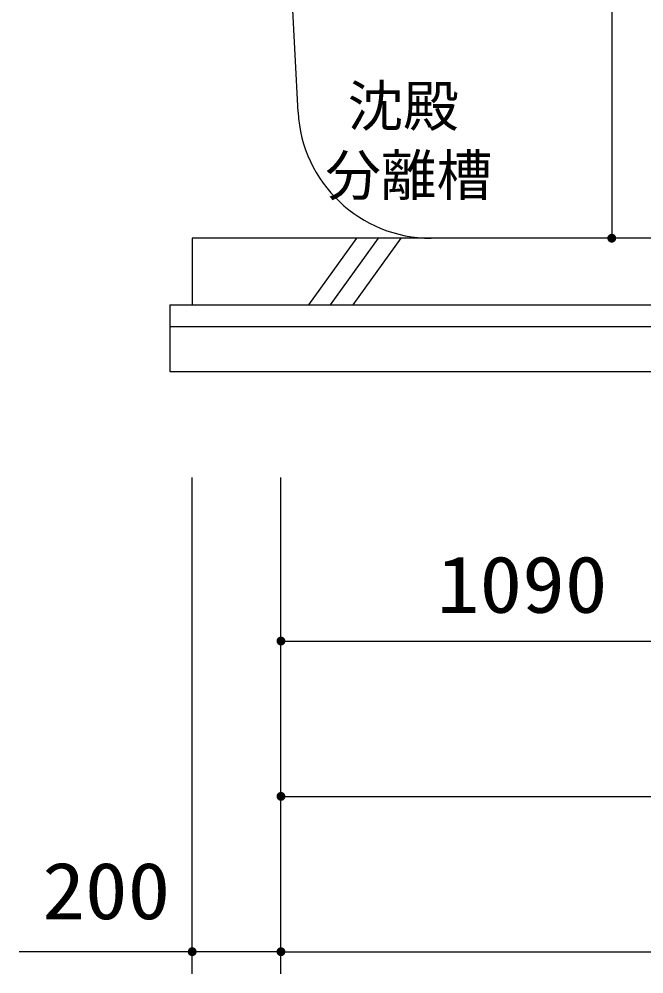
# Model space of a CAD drawing. Units: millimetres, scale not verified. Extents: x -14850 to 14850, y -10500 to 10500.
# Drawn here: x -10186 to -8778, y -6761 to -4610 of the extents above; entities that cross this region are included whole.
import ezdxf
from ezdxf.enums import TextEntityAlignment as Align

# ---------------------------------------------------------------- set-up
doc = ezdxf.new("R2010")
doc.units = ezdxf.units.MM
doc.header["$LTSCALE"] = 50
for name, color, linetype, lineweight in [('0-0_空気管', 3, 'Continuous', 25), ('0-1_機器', 3, 'Continuous', 25), ('0-5_製作', 5, 'Continuous', 25)]:
    doc.layers.add(name, color=color, linetype=linetype, lineweight=lineweight)
doc.styles.add('ＭＳ ゴシック', font='')
doc.styles.get('ＭＳ ゴシック').set_extended_font_data('MS Gothic')

msp = doc.modelspace()

# ---------------------------------------------------------------- linework, layer by layer
at = {"layer": '0-0_空気管'}
for p, q in [((-9557.21, -4819.28), (-9589.48, -4203.58)), ((-8543.1, -5103.58), (-9257.62, -5103.58))]:
    msp.add_line(p, q, dxfattribs=at)
msp.add_arc((-9257.62, -4803.58), 300, 182.99998, 270, dxfattribs=at)
at = {"layer": '0-1_機器', "color": 2}
for p, q in [((-9795.74, -5103.58), (-9795.74, -5253.58)), ((-9425.68, -5103.58), (-9533.93, -5253.58)), ((-9483.93, -5253.58), (-9375.68, -5103.58)), ((-9325.68, -5103.58), (-9433.93, -5253.58)), ((-9845.74, -5253.58), (-5625.74, -5253.58)), ((-9845.74, -5253.58), (-9845.74, -5403.58)), ((-5625.74, -5303.58), (-9845.74, -5303.58)), ((-9845.74, -5403.58), (-5625.74, -5403.58))]:
    msp.add_line(p, q, dxfattribs=at)
at = {"layer": '0-1_機器'}
msp.add_line((-9845.74, -5253.58), (-9795.74, -5253.58), dxfattribs=at)
at = {"layer": '0-1_機器', "color": 2}
msp.add_lwpolyline([(-5675.74, -5253.58), (-5675.74, -5103.58), (-9795.74, -5103.58)], dxfattribs=at)
at = {"layer": '0-5_製作', "color": 2}
for p, q in [((-8850.55, -3653.58), (-8850.55, -5103.58)), ((-8800.55, -5103.58), (-9005.06, -5103.58)), ((-9795.74, -6761.22), (-9795.74, -5642.66)), ((-9595.74, -6761.22), (-9595.74, -5642.66)), ((-9595.74, -6011.22), (-8505.74, -6011.22)), ((-9595.74, -6361.22), (-6425.74, -6361.22)), ((-9795.74, -6711.22), (-10185.66, -6711.22)), ((-9595.74, -6711.22), (-9795.74, -6711.22)), ((-9595.74, -6711.22), (-5775.74, -6711.22))]:
    msp.add_line(p, q, dxfattribs=at)
at = {"layer": '0-5_製作'}
for points in [[(-8858.99, -5098.22), (-8850.55, -5103.58), (-8859.6, -5099.32)], [(-8858.25, -5097.2), (-8850.55, -5103.58), (-8858.99, -5098.22)], [(-8857.4, -5096.29), (-8850.55, -5103.58), (-8858.25, -5097.2)], [(-8856.43, -5095.49), (-8850.55, -5103.58), (-8857.4, -5096.29)], [(-8855.37, -5094.81), (-8850.55, -5103.58), (-8856.43, -5095.49)], [(-8855.37, -5094.81), (-8850.55, -5093.58), (-8850.55, -5103.58)], [(-8854.23, -5094.28), (-8850.55, -5093.58), (-8855.37, -5094.81)], [(-8853.04, -5093.89), (-8850.55, -5093.58), (-8854.23, -5094.28)], [(-8851.8, -5093.66), (-8850.55, -5093.58), (-8853.04, -5093.89)], [(-8850.55, -5093.58), (-8840.55, -5103.58), (-8850.55, -5103.58)], [(-8849.92, -5093.6), (-8840.55, -5103.58), (-8850.55, -5093.58)], [(-8848.68, -5093.75), (-8840.55, -5103.58), (-8849.92, -5093.6)], [(-8847.46, -5094.07), (-8840.55, -5103.58), (-8848.68, -5093.75)], [(-8846.29, -5094.53), (-8840.55, -5103.58), (-8847.46, -5094.07)], [(-8845.19, -5095.13), (-8840.55, -5103.58), (-8846.29, -5094.53)], [(-8845.19, -5095.13), (-8840.63, -5102.32), (-8840.55, -5103.58)], [(-8844.18, -5095.87), (-8840.63, -5102.32), (-8845.19, -5095.13)], [(-8844.18, -5095.87), (-8840.86, -5101.09), (-8840.63, -5102.32)], [(-8843.26, -5096.73), (-8840.86, -5101.09), (-8844.18, -5095.87)], [(-8843.26, -5096.73), (-8841.25, -5099.9), (-8840.86, -5101.09)], [(-8842.46, -5097.7), (-8841.25, -5099.9), (-8843.26, -5096.73)], [(-8842.46, -5097.7), (-8841.79, -5098.76), (-8841.25, -5099.9)], [(-8860.53, -5102.95), (-8850.55, -5103.58), (-8860.55, -5103.58)], [(-8860.55, -5103.58), (-8855.91, -5112.02), (-8860.47, -5104.83)], [(-8860.55, -5103.58), (-8854.81, -5112.63), (-8855.91, -5112.02)], [(-8850.55, -5103.58), (-8854.81, -5112.63), (-8860.55, -5103.58)], [(-8860.37, -5101.7), (-8850.55, -5103.58), (-8860.53, -5102.95)], [(-8860.47, -5104.83), (-8856.92, -5111.28), (-8860.24, -5106.06)], [(-8860.47, -5104.83), (-8855.91, -5112.02), (-8856.92, -5111.28)], [(-8860.06, -5100.49), (-8850.55, -5103.58), (-8860.37, -5101.7)], [(-8860.24, -5106.06), (-8857.84, -5110.42), (-8859.85, -5107.26)], [(-8860.24, -5106.06), (-8856.92, -5111.28), (-8857.84, -5110.42)], [(-8859.6, -5099.32), (-8850.55, -5103.58), (-8860.06, -5100.49)], [(-8859.85, -5107.26), (-8858.64, -5109.46), (-8859.31, -5108.39)], [(-8859.85, -5107.26), (-8857.84, -5110.42), (-8858.64, -5109.46)], [(-8850.55, -5103.58), (-8853.64, -5113.09), (-8854.81, -5112.63)], [(-8850.55, -5103.58), (-8852.42, -5113.4), (-8853.64, -5113.09)], [(-8850.55, -5103.58), (-8851.18, -5113.56), (-8852.42, -5113.4)], [(-8850.55, -5103.58), (-8850.55, -5113.58), (-8851.18, -5113.56)], [(-8850.55, -5103.58), (-8849.3, -5113.5), (-8850.55, -5113.58)], [(-8850.55, -5103.58), (-8848.06, -5113.26), (-8849.3, -5113.5)], [(-8850.55, -5103.58), (-8846.87, -5112.87), (-8848.06, -5113.26)], [(-8850.55, -5103.58), (-8845.73, -5112.34), (-8846.87, -5112.87)], [(-8850.55, -5103.58), (-8844.67, -5111.67), (-8845.73, -5112.34)], [(-8840.55, -5103.58), (-8844.67, -5111.67), (-8850.55, -5103.58)], [(-8840.55, -5103.58), (-8843.7, -5110.87), (-8844.67, -5111.67)], [(-8840.55, -5103.58), (-8842.84, -5109.95), (-8843.7, -5110.87)], [(-8840.55, -5103.58), (-8842.11, -5108.94), (-8842.84, -5109.95)], [(-8840.55, -5103.58), (-8841.5, -5107.84), (-8842.11, -5108.94)], [(-8840.55, -5103.58), (-8841.04, -5106.67), (-8841.5, -5107.84)], [(-8840.55, -5103.58), (-8840.73, -5105.45), (-8841.04, -5106.67)], [(-8840.55, -5103.58), (-8840.57, -5104.21), (-8840.73, -5105.45)], [(-9600.56, -6002.46), (-9595.74, -6001.22), (-9595.74, -6011.22)], [(-9599.42, -6001.93), (-9595.74, -6001.22), (-9600.56, -6002.46)], [(-9598.22, -6001.54), (-9595.74, -6001.22), (-9599.42, -6001.93)], [(-9596.99, -6001.3), (-9595.74, -6001.22), (-9598.22, -6001.54)], [(-9595.74, -6001.22), (-9585.74, -6011.22), (-9595.74, -6011.22)], [(-9595.11, -6001.24), (-9585.74, -6011.22), (-9595.74, -6001.22)], [(-9593.86, -6001.4), (-9585.74, -6011.22), (-9595.11, -6001.24)], [(-9592.65, -6001.71), (-9585.74, -6011.22), (-9593.86, -6001.4)], [(-9591.48, -6002.18), (-9585.74, -6011.22), (-9592.65, -6001.71)], [(-9590.38, -6002.78), (-9585.74, -6011.22), (-9591.48, -6002.18)], [(-9605.72, -6010.6), (-9595.74, -6011.22), (-9605.74, -6011.22)], [(-9605.74, -6011.22), (-9601.1, -6019.67), (-9605.66, -6012.48)], [(-9605.74, -6011.22), (-9600, -6020.27), (-9601.1, -6019.67)], [(-9595.74, -6011.22), (-9600, -6020.27), (-9605.74, -6011.22)], [(-9605.56, -6009.35), (-9595.74, -6011.22), (-9605.72, -6010.6)], [(-9605.66, -6012.48), (-9602.11, -6018.93), (-9605.42, -6013.71)], [(-9605.66, -6012.48), (-9601.1, -6019.67), (-9602.11, -6018.93)], [(-9605.25, -6008.13), (-9595.74, -6011.22), (-9605.56, -6009.35)], [(-9605.42, -6013.71), (-9603.03, -6018.07), (-9605.04, -6014.91)], [(-9605.42, -6013.71), (-9602.11, -6018.93), (-9603.03, -6018.07)], [(-9604.79, -6006.97), (-9595.74, -6011.22), (-9605.25, -6008.13)], [(-9605.04, -6014.91), (-9603.83, -6017.1), (-9604.5, -6016.04)], [(-9605.04, -6014.91), (-9603.03, -6018.07), (-9603.83, -6017.1)], [(-9604.18, -6005.87), (-9595.74, -6011.22), (-9604.79, -6006.97)], [(-9603.44, -6004.85), (-9595.74, -6011.22), (-9604.18, -6005.87)], [(-9602.58, -6003.93), (-9595.74, -6011.22), (-9603.44, -6004.85)], [(-9601.62, -6003.13), (-9595.74, -6011.22), (-9602.58, -6003.93)], [(-9600.56, -6002.46), (-9595.74, -6011.22), (-9601.62, -6003.13)], [(-9595.74, -6011.22), (-9598.83, -6020.73), (-9600, -6020.27)], [(-9595.74, -6011.22), (-9597.61, -6021.05), (-9598.83, -6020.73)], [(-9595.74, -6011.22), (-9596.37, -6021.2), (-9597.61, -6021.05)], [(-9595.74, -6011.22), (-9595.74, -6021.22), (-9596.37, -6021.2)], [(-9595.74, -6011.22), (-9594.48, -6021.15), (-9595.74, -6021.22)], [(-9595.74, -6011.22), (-9593.25, -6020.91), (-9594.48, -6021.15)], [(-9595.74, -6011.22), (-9592.06, -6020.52), (-9593.25, -6020.91)], [(-9595.74, -6011.22), (-9590.92, -6019.99), (-9592.06, -6020.52)], [(-9595.74, -6011.22), (-9589.86, -6019.31), (-9590.92, -6019.99)], [(-9585.74, -6011.22), (-9589.86, -6019.31), (-9595.74, -6011.22)], [(-9590.38, -6002.78), (-9585.82, -6009.97), (-9585.74, -6011.22)], [(-9589.36, -6003.52), (-9585.82, -6009.97), (-9590.38, -6002.78)], [(-9585.74, -6011.22), (-9588.89, -6018.51), (-9589.86, -6019.31)], [(-9589.36, -6003.52), (-9586.05, -6008.74), (-9585.82, -6009.97)], [(-9588.45, -6004.38), (-9586.05, -6008.74), (-9589.36, -6003.52)], [(-9585.74, -6011.22), (-9588.03, -6017.6), (-9588.89, -6018.51)], [(-9588.45, -6004.38), (-9586.44, -6007.54), (-9586.05, -6008.74)], [(-9587.65, -6005.35), (-9586.44, -6007.54), (-9588.45, -6004.38)], [(-9585.74, -6011.22), (-9587.29, -6016.58), (-9588.03, -6017.6)], [(-9587.65, -6005.35), (-9586.97, -6006.41), (-9586.44, -6007.54)], [(-9585.74, -6011.22), (-9586.69, -6015.48), (-9587.29, -6016.58)], [(-9585.74, -6011.22), (-9586.23, -6014.31), (-9586.69, -6015.48)], [(-9585.74, -6011.22), (-9585.91, -6013.1), (-9586.23, -6014.31)], [(-9585.74, -6011.22), (-9585.76, -6011.85), (-9585.91, -6013.1)], [(-9605.72, -6360.6), (-9595.74, -6361.22), (-9605.74, -6361.22)], [(-9605.74, -6361.22), (-9600, -6370.27), (-9605.66, -6362.48)], [(-9605.74, -6361.22), (-9598.83, -6370.73), (-9600, -6370.27)], [(-9595.74, -6361.22), (-9598.83, -6370.73), (-9605.74, -6361.22)], [(-9605.56, -6359.35), (-9595.74, -6361.22), (-9605.72, -6360.6)], [(-9605.66, -6362.48), (-9601.1, -6369.67), (-9605.42, -6363.71)], [(-9605.66, -6362.48), (-9600, -6370.27), (-9601.1, -6369.67)], [(-9605.25, -6358.13), (-9595.74, -6361.22), (-9605.56, -6359.35)], [(-9605.42, -6363.71), (-9602.11, -6368.93), (-9605.04, -6364.91)], [(-9605.42, -6363.71), (-9601.1, -6369.67), (-9602.11, -6368.93)], [(-9604.79, -6356.97), (-9595.74, -6361.22), (-9605.25, -6358.13)], [(-9605.04, -6364.91), (-9603.03, -6368.07), (-9604.5, -6366.04)], [(-9605.04, -6364.91), (-9602.11, -6368.93), (-9603.03, -6368.07)], [(-9604.18, -6355.87), (-9595.74, -6361.22), (-9604.79, -6356.97)], [(-9604.5, -6366.04), (-9603.03, -6368.07), (-9603.83, -6367.1)], [(-9603.44, -6354.85), (-9595.74, -6361.22), (-9604.18, -6355.87)], [(-9602.58, -6353.93), (-9595.74, -6361.22), (-9603.44, -6354.85)], [(-9601.62, -6353.13), (-9595.74, -6361.22), (-9602.58, -6353.93)], [(-9600.56, -6352.46), (-9595.74, -6361.22), (-9601.62, -6353.13)], [(-9600.56, -6352.46), (-9595.74, -6351.22), (-9595.74, -6361.22)], [(-9599.42, -6351.93), (-9595.74, -6351.22), (-9600.56, -6352.46)], [(-9598.22, -6351.54), (-9595.74, -6351.22), (-9599.42, -6351.93)], [(-9595.74, -6361.22), (-9597.61, -6371.05), (-9598.83, -6370.73)], [(-9596.99, -6351.3), (-9595.74, -6351.22), (-9598.22, -6351.54)], [(-9595.74, -6361.22), (-9596.37, -6371.2), (-9597.61, -6371.05)], [(-9595.74, -6361.22), (-9595.74, -6371.22), (-9596.37, -6371.2)], [(-9595.74, -6351.22), (-9585.74, -6361.22), (-9595.74, -6361.22)], [(-9595.11, -6351.24), (-9585.74, -6361.22), (-9595.74, -6351.22)], [(-9595.74, -6361.22), (-9594.48, -6371.15), (-9595.74, -6371.22)], [(-9595.74, -6361.22), (-9593.25, -6370.91), (-9594.48, -6371.15)], [(-9595.74, -6361.22), (-9592.06, -6370.52), (-9593.25, -6370.91)], [(-9595.74, -6361.22), (-9590.92, -6369.99), (-9592.06, -6370.52)], [(-9595.74, -6361.22), (-9589.86, -6369.31), (-9590.92, -6369.99)], [(-9585.74, -6361.22), (-9589.86, -6369.31), (-9595.74, -6361.22)], [(-9593.86, -6351.4), (-9585.74, -6361.22), (-9595.11, -6351.24)], [(-9592.65, -6351.71), (-9585.74, -6361.22), (-9593.86, -6351.4)], [(-9591.48, -6352.18), (-9585.74, -6361.22), (-9592.65, -6351.71)], [(-9591.48, -6352.18), (-9585.82, -6359.97), (-9585.74, -6361.22)], [(-9590.38, -6352.78), (-9585.82, -6359.97), (-9591.48, -6352.18)], [(-9590.38, -6352.78), (-9586.05, -6358.74), (-9585.82, -6359.97)], [(-9589.36, -6353.52), (-9586.05, -6358.74), (-9590.38, -6352.78)], [(-9585.74, -6361.22), (-9588.89, -6368.51), (-9589.86, -6369.31)], [(-9589.36, -6353.52), (-9586.44, -6357.54), (-9586.05, -6358.74)], [(-9588.45, -6354.38), (-9586.44, -6357.54), (-9589.36, -6353.52)], [(-9585.74, -6361.22), (-9588.03, -6367.6), (-9588.89, -6368.51)], [(-9588.45, -6354.38), (-9586.97, -6356.41), (-9586.44, -6357.54)], [(-9587.65, -6355.35), (-9586.97, -6356.41), (-9588.45, -6354.38)], [(-9585.74, -6361.22), (-9587.29, -6366.58), (-9588.03, -6367.6)], [(-9585.74, -6361.22), (-9586.69, -6365.48), (-9587.29, -6366.58)], [(-9585.74, -6361.22), (-9586.23, -6364.31), (-9586.69, -6365.48)], [(-9585.74, -6361.22), (-9585.91, -6363.1), (-9586.23, -6364.31)], [(-9585.74, -6361.22), (-9585.76, -6361.85), (-9585.91, -6363.1)], [(-9805.72, -6710.6), (-9795.74, -6711.22), (-9805.74, -6711.22)], [(-9805.74, -6711.22), (-9800, -6720.27), (-9805.66, -6712.48)], [(-9805.74, -6711.22), (-9798.83, -6720.73), (-9800, -6720.27)], [(-9795.74, -6711.22), (-9798.83, -6720.73), (-9805.74, -6711.22)], [(-9805.56, -6709.35), (-9795.74, -6711.22), (-9805.72, -6710.6)], [(-9805.25, -6708.13), (-9795.74, -6711.22), (-9805.56, -6709.35)], [(-9804.79, -6706.97), (-9795.74, -6711.22), (-9805.25, -6708.13)], [(-9804.18, -6705.87), (-9795.74, -6711.22), (-9804.79, -6706.97)], [(-9803.44, -6704.85), (-9795.74, -6711.22), (-9804.18, -6705.87)], [(-9802.58, -6703.93), (-9795.74, -6711.22), (-9803.44, -6704.85)], [(-9801.62, -6703.13), (-9795.74, -6711.22), (-9802.58, -6703.93)], [(-9800.56, -6702.46), (-9795.74, -6711.22), (-9801.62, -6703.13)], [(-9800.56, -6702.46), (-9795.74, -6701.22), (-9795.74, -6711.22)], [(-9799.42, -6701.93), (-9795.74, -6701.22), (-9800.56, -6702.46)], [(-9798.22, -6701.54), (-9795.74, -6701.22), (-9799.42, -6701.93)], [(-9795.74, -6711.22), (-9797.61, -6721.05), (-9798.83, -6720.73)], [(-9796.99, -6701.3), (-9795.74, -6701.22), (-9798.22, -6701.54)], [(-9795.74, -6711.22), (-9796.37, -6721.2), (-9797.61, -6721.05)], [(-9795.74, -6711.22), (-9795.74, -6721.22), (-9796.37, -6721.2)], [(-9795.74, -6701.22), (-9785.74, -6711.22), (-9795.74, -6711.22)], [(-9795.11, -6701.24), (-9785.74, -6711.22), (-9795.74, -6701.22)], [(-9795.74, -6711.22), (-9794.48, -6721.15), (-9795.74, -6721.22)], [(-9795.74, -6711.22), (-9793.25, -6720.91), (-9794.48, -6721.15)], [(-9795.74, -6711.22), (-9792.06, -6720.52), (-9793.25, -6720.91)], [(-9795.74, -6711.22), (-9790.92, -6719.99), (-9792.06, -6720.52)], [(-9795.74, -6711.22), (-9789.86, -6719.31), (-9790.92, -6719.99)], [(-9785.74, -6711.22), (-9789.86, -6719.31), (-9795.74, -6711.22)], [(-9793.86, -6701.4), (-9785.74, -6711.22), (-9795.11, -6701.24)], [(-9792.65, -6701.71), (-9785.74, -6711.22), (-9793.86, -6701.4)], [(-9791.48, -6702.18), (-9785.74, -6711.22), (-9792.65, -6701.71)], [(-9791.48, -6702.18), (-9785.82, -6709.97), (-9785.74, -6711.22)], [(-9790.38, -6702.78), (-9785.82, -6709.97), (-9791.48, -6702.18)], [(-9790.38, -6702.78), (-9786.05, -6708.74), (-9785.82, -6709.97)], [(-9789.36, -6703.52), (-9786.05, -6708.74), (-9790.38, -6702.78)], [(-9785.74, -6711.22), (-9788.89, -6718.51), (-9789.86, -6719.31)], [(-9789.36, -6703.52), (-9786.44, -6707.54), (-9786.05, -6708.74)], [(-9788.45, -6704.38), (-9786.44, -6707.54), (-9789.36, -6703.52)], [(-9785.74, -6711.22), (-9788.03, -6717.6), (-9788.89, -6718.51)], [(-9788.45, -6704.38), (-9786.97, -6706.41), (-9786.44, -6707.54)], [(-9787.65, -6705.35), (-9786.97, -6706.41), (-9788.45, -6704.38)], [(-9785.74, -6711.22), (-9787.29, -6716.58), (-9788.03, -6717.6)], [(-9785.74, -6711.22), (-9786.69, -6715.48), (-9787.29, -6716.58)], [(-9785.74, -6711.22), (-9786.23, -6714.31), (-9786.69, -6715.48)], [(-9785.74, -6711.22), (-9785.92, -6713.1), (-9786.23, -6714.31)], [(-9785.74, -6711.22), (-9785.76, -6711.85), (-9785.92, -6713.1)], [(-9605.72, -6710.6), (-9595.74, -6711.22), (-9605.74, -6711.22)], [(-9605.74, -6711.22), (-9600, -6720.27), (-9605.66, -6712.48)], [(-9605.74, -6711.22), (-9598.83, -6720.73), (-9600, -6720.27)], [(-9595.74, -6711.22), (-9598.83, -6720.73), (-9605.74, -6711.22)], [(-9605.56, -6709.35), (-9595.74, -6711.22), (-9605.72, -6710.6)], [(-9605.25, -6708.13), (-9595.74, -6711.22), (-9605.56, -6709.35)], [(-9604.79, -6706.97), (-9595.74, -6711.22), (-9605.25, -6708.13)], [(-9604.18, -6705.87), (-9595.74, -6711.22), (-9604.79, -6706.97)], [(-9603.44, -6704.85), (-9595.74, -6711.22), (-9604.18, -6705.87)], [(-9602.58, -6703.93), (-9595.74, -6711.22), (-9603.44, -6704.85)], [(-9601.62, -6703.13), (-9595.74, -6711.22), (-9602.58, -6703.93)], [(-9600.56, -6702.46), (-9595.74, -6711.22), (-9601.62, -6703.13)], [(-9600.56, -6702.46), (-9595.74, -6701.22), (-9595.74, -6711.22)], [(-9599.42, -6701.93), (-9595.74, -6701.22), (-9600.56, -6702.46)], [(-9598.22, -6701.54), (-9595.74, -6701.22), (-9599.42, -6701.93)], [(-9595.74, -6711.22), (-9597.61, -6721.05), (-9598.83, -6720.73)], [(-9596.99, -6701.3), (-9595.74, -6701.22), (-9598.22, -6701.54)], [(-9595.74, -6711.22), (-9596.37, -6721.2), (-9597.61, -6721.05)], [(-9595.74, -6711.22), (-9595.74, -6721.22), (-9596.37, -6721.2)], [(-9595.74, -6701.22), (-9585.74, -6711.22), (-9595.74, -6711.22)], [(-9595.11, -6701.24), (-9585.74, -6711.22), (-9595.74, -6701.22)], [(-9595.74, -6711.22), (-9594.48, -6721.15), (-9595.74, -6721.22)], [(-9595.74, -6711.22), (-9593.25, -6720.91), (-9594.48, -6721.15)], [(-9595.74, -6711.22), (-9592.06, -6720.52), (-9593.25, -6720.91)], [(-9595.74, -6711.22), (-9590.92, -6719.99), (-9592.06, -6720.52)], [(-9595.74, -6711.22), (-9589.86, -6719.31), (-9590.92, -6719.99)], [(-9585.74, -6711.22), (-9589.86, -6719.31), (-9595.74, -6711.22)], [(-9593.86, -6701.4), (-9585.74, -6711.22), (-9595.11, -6701.24)], [(-9592.65, -6701.71), (-9585.74, -6711.22), (-9593.86, -6701.4)], [(-9591.48, -6702.18), (-9585.74, -6711.22), (-9592.65, -6701.71)], [(-9591.48, -6702.18), (-9585.82, -6709.97), (-9585.74, -6711.22)], [(-9590.38, -6702.78), (-9585.82, -6709.97), (-9591.48, -6702.18)], [(-9590.38, -6702.78), (-9586.05, -6708.74), (-9585.82, -6709.97)], [(-9589.36, -6703.52), (-9586.05, -6708.74), (-9590.38, -6702.78)], [(-9585.74, -6711.22), (-9588.89, -6718.51), (-9589.86, -6719.31)], [(-9589.36, -6703.52), (-9586.44, -6707.54), (-9586.05, -6708.74)], [(-9588.45, -6704.38), (-9586.44, -6707.54), (-9589.36, -6703.52)], [(-9585.74, -6711.22), (-9588.03, -6717.6), (-9588.89, -6718.51)], [(-9588.45, -6704.38), (-9586.97, -6706.41), (-9586.44, -6707.54)], [(-9587.65, -6705.35), (-9586.97, -6706.41), (-9588.45, -6704.38)], [(-9585.74, -6711.22), (-9587.29, -6716.58), (-9588.03, -6717.6)], [(-9585.74, -6711.22), (-9586.69, -6715.48), (-9587.29, -6716.58)], [(-9585.74, -6711.22), (-9586.23, -6714.31), (-9586.69, -6715.48)], [(-9585.74, -6711.22), (-9585.91, -6713.1), (-9586.23, -6714.31)], [(-9585.74, -6711.22), (-9585.76, -6711.85), (-9585.91, -6713.1)], [(-9805.66, -6712.48), (-9801.1, -6719.67), (-9805.42, -6713.71)], [(-9805.66, -6712.48), (-9800, -6720.27), (-9801.1, -6719.67)], [(-9805.42, -6713.71), (-9802.11, -6718.93), (-9805.04, -6714.91)], [(-9805.42, -6713.71), (-9801.1, -6719.67), (-9802.11, -6718.93)], [(-9805.04, -6714.91), (-9803.03, -6718.07), (-9804.5, -6716.04)], [(-9805.04, -6714.91), (-9802.11, -6718.93), (-9803.03, -6718.07)], [(-9804.5, -6716.04), (-9803.03, -6718.07), (-9803.83, -6717.1)], [(-9605.66, -6712.48), (-9601.1, -6719.67), (-9605.42, -6713.71)], [(-9605.66, -6712.48), (-9600, -6720.27), (-9601.1, -6719.67)], [(-9605.42, -6713.71), (-9602.11, -6718.93), (-9605.04, -6714.91)], [(-9605.42, -6713.71), (-9601.1, -6719.67), (-9602.11, -6718.93)], [(-9605.04, -6714.91), (-9603.03, -6718.07), (-9604.5, -6716.04)], [(-9605.04, -6714.91), (-9602.11, -6718.93), (-9603.03, -6718.07)], [(-9604.5, -6716.04), (-9603.03, -6718.07), (-9603.83, -6717.1)]]:
    msp.add_solid(points, dxfattribs=at)

# ---------------------------------------------------------------- texts
at = {"layer": '0-0_空気管', "color": 4, "style": 'ＭＳ ゴシック'}
for s, p in [('沈殿', (-9445.71, -4878.94)), ('分離槽', (-9495.71, -5034.94))]:
    msp.add_text(s, height=91.79, dxfattribs=at).set_placement(p, align=Align.BOTTOM_LEFT)
at = {"layer": '0-5_製作', "color": 4, "style": 'ＭＳ ゴシック', "width": 1.1}
for s, p in [('1090', (-9244.49, -5986.22)), ('200', (-10133.4, -6676.57))]:
    msp.add_text(s, height=128.4, dxfattribs=at).set_placement(p, align=Align.BOTTOM_LEFT)

doc.saveas('drawing.dxf')
